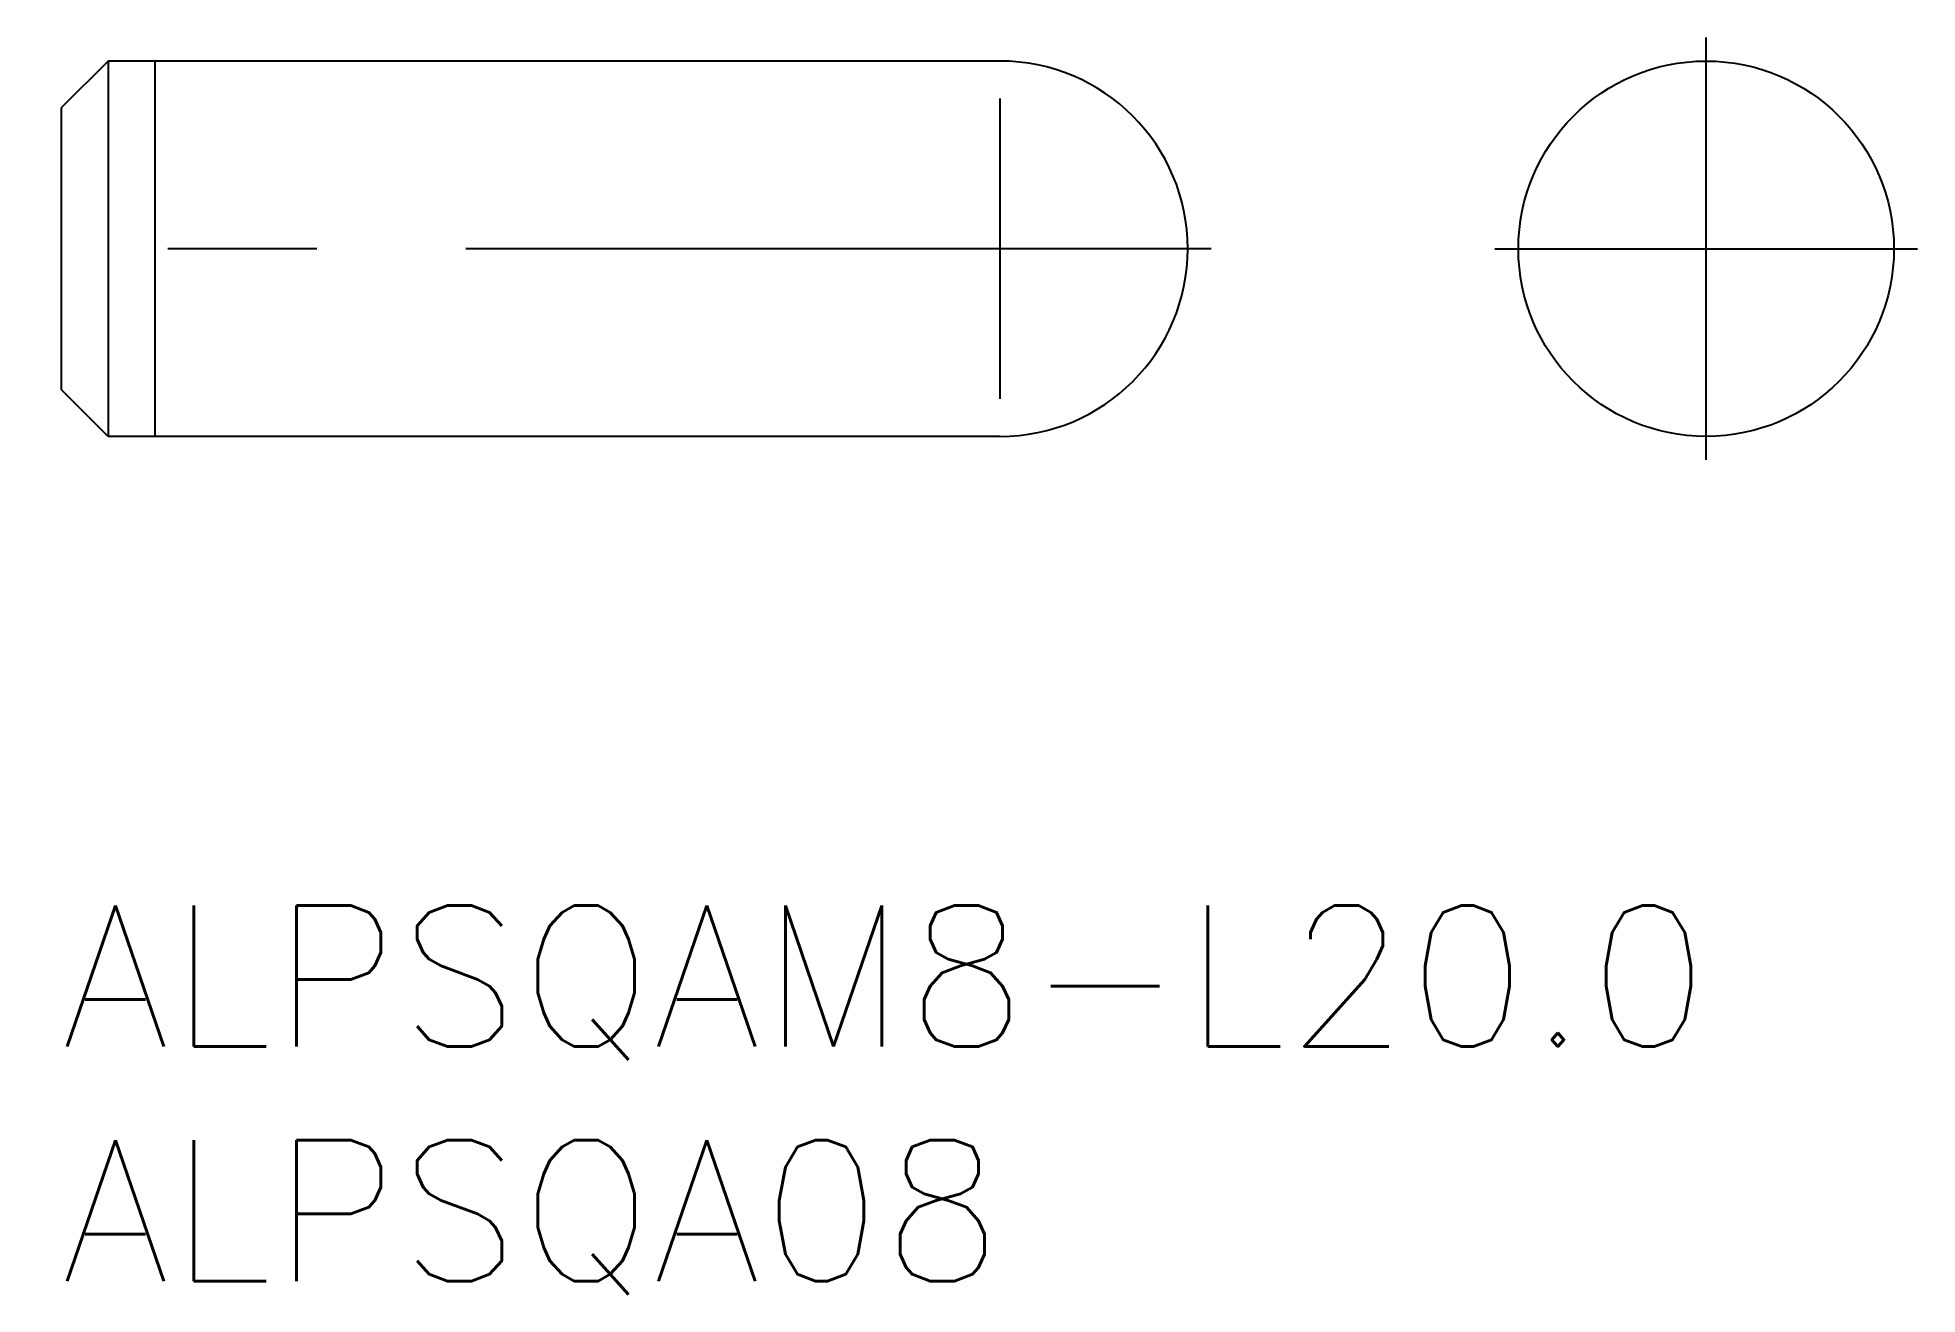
# Model space of a CAD drawing. Extents: x -0.5 to 39.5, y -8.3 to 18.5.
import ezdxf

# ---------------------------------------------------------------- set-up
doc = ezdxf.new("R2010")
doc.units = 0
doc.header["$LTSCALE"] = 0.5
doc.linetypes.add('CENTER', pattern=[50.8, 31.75, -6.35, 6.35, -6.35])
for name, color, linetype in [('MSM_CENTER', 1, 'CENTER'), ('MSM_CONTINUOUS', 7, 'CONTINUOUS'), ('MSM_NARROW', 5, 'CONTINUOUS'), ('MSM_PART_NUMBER', 7, 'CONTINUOUS')]:
    doc.layers.add(name, color=color, linetype=linetype)
doc.styles.get("Standard").update_dxf_attribs({"font": 'txt.shx', "height": 1, "bigfont": 'bigfont.shx'})

# ---------------------------------------------------------------- blocks, each defined once
blk = doc.blocks.new('*U11')
at = {"layer": 'MSM_PART_NUMBER'}
blk.add_text('ALPSQAM8-L20.0', height=3, dxfattribs=at).set_placement((0, -3))
blk = doc.blocks.new('*U12')
at = {"layer": 'MSM_PART_NUMBER'}
blk.add_text('ALPSQA08', height=3, dxfattribs=at).set_placement((0, -8))

msp = doc.modelspace()

# ---------------------------------------------------------------- linework, layer by layer
at = {"layer": 'MSM_CENTER'}
for p, q in [((35.043, 9.5), (35.043, 18.5)), ((24.5, 14), (-0.5, 14)), ((30.543, 14), (39.543, 14))]:
    msp.add_line(p, q, dxfattribs=at)
at = {"layer": 'MSM_CONTINUOUS'}
for p, q in [((1, 18), (0, 17)), ((20, 18), (1, 18)), ((1, 18), (1, 10)), ((0, 17), (0, 11)), ((1, 10), (0, 11)), ((20, 10), (1, 10))]:
    msp.add_line(p, q, dxfattribs=at)
msp.add_circle((35.043, 14), 4, dxfattribs=at)
msp.add_arc((20, 14), 4, 270, 90, dxfattribs=at)
at = {"layer": 'MSM_NARROW'}
for p, q in [((2, 18), (2, 10)), ((20, 17.2), (20, 10.8))]:
    msp.add_line(p, q, dxfattribs=at)

# ---------------------------------------------------------------- block references
at = {"layer": 'MSM_CONTINUOUS'}
for name in ['*U11', '*U12']:
    msp.add_blockref(name, (0, 0), dxfattribs=at)

doc.saveas('drawing.dxf')
